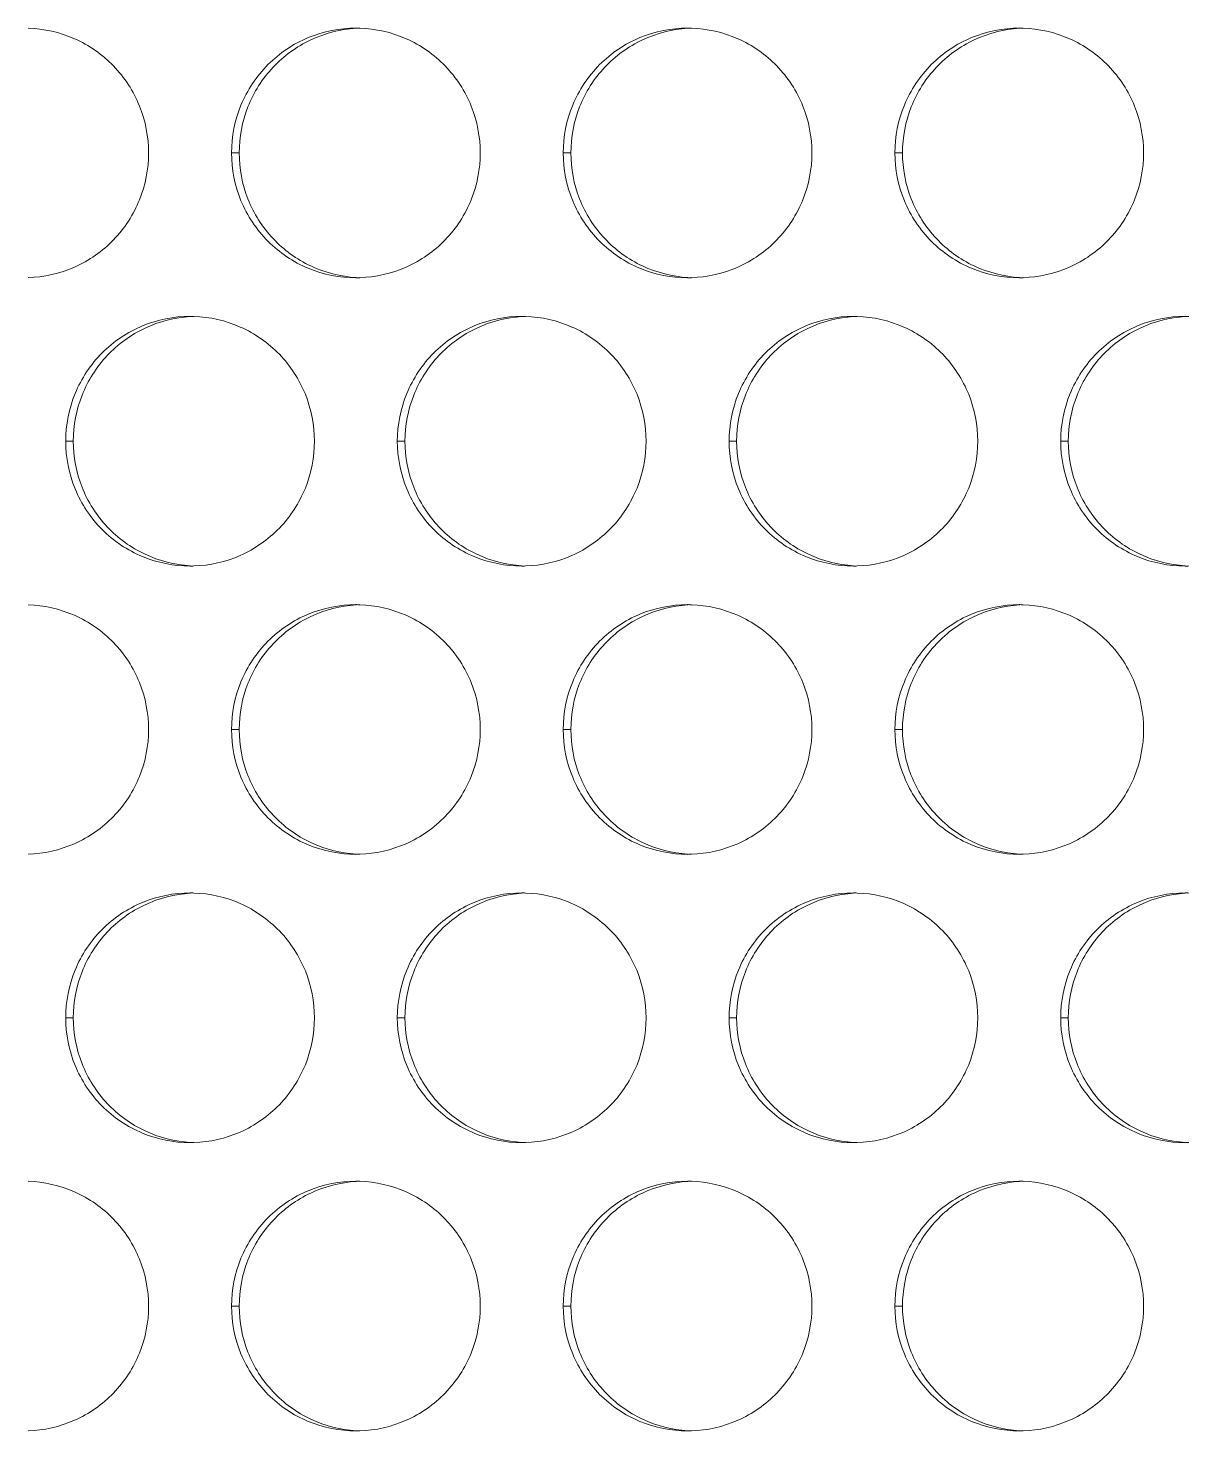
# Model space of a CAD drawing. Header units: millimetres. Extents: x 0 to 2524, y 0 to 1785.
# Drawn here: x 227.2 to 241.14, y 1309.47 to 1326.32 of the extents above; entities that cross this region are included whole.
import ezdxf

# ---------------------------------------------------------------- set-up
doc = ezdxf.new("R2010")
doc.units = ezdxf.units.MM
doc.header["$LTSCALE"] = 0.1
doc.layers.add('标注', color=251, linetype='Continuous', lineweight=9)

msp = doc.modelspace()

# ---------------------------------------------------------------- linework, layer by layer
at = {"layer": '标注'}
for p, q in [((229.731, 1324.824), (229.639, 1324.824)), ((233.714, 1324.824), (233.622, 1324.824)), ((237.697, 1324.824), (237.605, 1324.824)), ((227.739, 1321.36), (227.647, 1321.36)), ((231.722, 1321.36), (231.63, 1321.36)), ((235.705, 1321.36), (235.614, 1321.36)), ((239.688, 1321.36), (239.597, 1321.36)), ((229.731, 1317.896), (229.639, 1317.896)), ((233.714, 1317.896), (233.622, 1317.896)), ((237.697, 1317.896), (237.605, 1317.896)), ((227.739, 1314.432), (227.647, 1314.432)), ((231.722, 1314.432), (231.63, 1314.432)), ((235.705, 1314.432), (235.614, 1314.432)), ((239.688, 1314.432), (239.597, 1314.432)), ((229.731, 1310.968), (229.639, 1310.968)), ((233.714, 1310.968), (233.622, 1310.968)), ((237.697, 1310.968), (237.605, 1310.968))]:
    msp.add_line(p, q, dxfattribs=at)
for centre, start, end in [((231.133, 1324.851), 88.2049, 89.9991), ((235.116, 1324.851), 88.2049, 89.9991), ((239.099, 1324.851), 88.2049, 89.9991), ((231.133, 1324.797), 270.0009, 271.7951), ((235.116, 1324.797), 270.0009, 271.7951), ((239.099, 1324.797), 270.0009, 271.7951), ((229.141, 1321.387), 88.2049, 89.9991), ((233.124, 1321.387), 88.2049, 89.9991), ((237.107, 1321.387), 88.2049, 89.9991), ((241.09, 1321.387), 88.2049, 89.9991), ((229.141, 1321.333), 270.0009, 271.7951), ((233.124, 1321.333), 270.0009, 271.7951), ((237.107, 1321.333), 270.0009, 271.7951), ((241.09, 1321.333), 270.0009, 271.7951), ((231.133, 1317.923), 88.2049, 89.9991), ((235.116, 1317.923), 88.2049, 89.9991), ((239.099, 1317.923), 88.2049, 89.9991), ((231.133, 1317.869), 270.0009, 271.7951), ((235.116, 1317.869), 270.0009, 271.7951), ((239.099, 1317.869), 270.0009, 271.7951), ((229.141, 1314.459), 88.2049, 89.9991), ((233.124, 1314.459), 88.2049, 89.9991), ((237.107, 1314.459), 88.2049, 89.9991), ((241.09, 1314.459), 88.2049, 89.9991), ((229.141, 1314.405), 270.0009, 271.7951), ((233.124, 1314.405), 270.0009, 271.7951), ((237.107, 1314.405), 270.0009, 271.7951), ((241.09, 1314.405), 270.0009, 271.7951), ((231.133, 1310.995), 88.2049, 89.9991), ((235.116, 1310.995), 88.2049, 89.9991), ((239.099, 1310.995), 88.2049, 89.9991), ((231.133, 1310.941), 270.0009, 271.7951), ((235.116, 1310.941), 270.0009, 271.7951), ((239.099, 1310.941), 270.0009, 271.7951)]:
    msp.add_arc(centre, 1.473, start, end, dxfattribs=at)
for points, knots in [([(227.196, 1326.323), (227.386, 1326.317), (227.769, 1326.231), (228.249, 1325.894), (228.568, 1325.402), (228.643, 1325.015), (228.643, 1324.824)], [0, 0, 0, 0, 0.249513, 0.499315, 0.74953, 1, 1, 1, 1]), ([(227.196, 1326.323), (227.386, 1326.317), (227.769, 1326.231), (228.249, 1325.894), (228.568, 1325.402), (228.643, 1325.015), (228.643, 1324.824)], [0, 0, 0, 0, 0.249513, 0.499315, 0.74953, 1, 1, 1, 1]), ([(229.639, 1324.824), (229.639, 1325.019), (229.716, 1325.413), (230.049, 1325.912), (230.545, 1326.246), (230.938, 1326.324), (231.133, 1326.324)], [0, 0, 0, 0, 0.250488, 0.50069, 0.750488, 1, 1, 1, 1]), ([(229.731, 1324.824), (229.731, 1325.012), (229.802, 1325.391), (230.111, 1325.877), (230.575, 1326.215), (230.948, 1326.31), (231.135, 1326.321)], [0, 0, 0, 0, 0.250454, 0.500681, 0.750486, 1, 1, 1, 1]), ([(231.179, 1326.323), (231.369, 1326.317), (231.752, 1326.231), (232.232, 1325.894), (232.552, 1325.402), (232.626, 1325.015), (232.626, 1324.824)], [0, 0, 0, 0, 0.249513, 0.499315, 0.74953, 1, 1, 1, 1]), ([(233.622, 1324.824), (233.622, 1325.019), (233.7, 1325.413), (234.032, 1325.912), (234.528, 1326.246), (234.921, 1326.324), (235.116, 1326.324)], [0, 0, 0, 0, 0.250488, 0.50069, 0.750488, 1, 1, 1, 1]), ([(233.714, 1324.824), (233.714, 1325.012), (233.786, 1325.391), (234.094, 1325.877), (234.559, 1326.215), (234.932, 1326.31), (235.118, 1326.321)], [0, 0, 0, 0, 0.250454, 0.500681, 0.750486, 1, 1, 1, 1]), ([(235.162, 1326.323), (235.352, 1326.317), (235.735, 1326.231), (236.215, 1325.894), (236.535, 1325.402), (236.609, 1325.015), (236.609, 1324.824)], [0, 0, 0, 0, 0.249513, 0.499315, 0.74953, 1, 1, 1, 1]), ([(237.605, 1324.824), (237.605, 1325.019), (237.683, 1325.413), (238.015, 1325.912), (238.511, 1326.246), (238.905, 1326.324), (239.099, 1326.324)], [0, 0, 0, 0, 0.250488, 0.50069, 0.750488, 1, 1, 1, 1]), ([(237.697, 1324.824), (237.697, 1325.012), (237.769, 1325.391), (238.077, 1325.877), (238.542, 1326.215), (238.915, 1326.31), (239.101, 1326.321)], [0, 0, 0, 0, 0.250454, 0.500681, 0.750486, 1, 1, 1, 1]), ([(239.145, 1326.323), (239.335, 1326.317), (239.718, 1326.231), (240.198, 1325.894), (240.518, 1325.402), (240.592, 1325.015), (240.592, 1324.824)], [0, 0, 0, 0, 0.249513, 0.499315, 0.74953, 1, 1, 1, 1]), ([(228.643, 1324.824), (228.643, 1324.633), (228.568, 1324.247), (228.249, 1323.754), (227.769, 1323.418), (227.386, 1323.331), (227.196, 1323.325)], [0, 0, 0, 0, 0.25047, 0.500685, 0.750487, 1, 1, 1, 1]), ([(228.643, 1324.824), (228.643, 1324.633), (228.568, 1324.247), (228.249, 1323.754), (227.769, 1323.418), (227.386, 1323.331), (227.196, 1323.325)], [0, 0, 0, 0, 0.25047, 0.500685, 0.750487, 1, 1, 1, 1]), ([(231.133, 1323.324), (230.938, 1323.324), (230.545, 1323.402), (230.049, 1323.736), (229.716, 1324.235), (229.639, 1324.629), (229.639, 1324.824)], [0, 0, 0, 0, 0.249512, 0.49931, 0.749512, 1, 1, 1, 1]), ([(231.135, 1323.327), (230.948, 1323.338), (230.575, 1323.433), (230.111, 1323.771), (229.802, 1324.257), (229.731, 1324.636), (229.731, 1324.824)], [0, 0, 0, 0, 0.249514, 0.499319, 0.749546, 1, 1, 1, 1]), ([(232.626, 1324.824), (232.626, 1324.633), (232.552, 1324.247), (232.232, 1323.754), (231.752, 1323.418), (231.369, 1323.331), (231.179, 1323.325)], [0, 0, 0, 0, 0.25047, 0.500685, 0.750487, 1, 1, 1, 1]), ([(235.116, 1323.324), (234.921, 1323.324), (234.528, 1323.402), (234.032, 1323.736), (233.7, 1324.235), (233.622, 1324.629), (233.622, 1324.824)], [0, 0, 0, 0, 0.249512, 0.49931, 0.749512, 1, 1, 1, 1]), ([(235.118, 1323.327), (234.932, 1323.338), (234.559, 1323.433), (234.094, 1323.771), (233.786, 1324.257), (233.714, 1324.636), (233.714, 1324.824)], [0, 0, 0, 0, 0.249514, 0.499319, 0.749546, 1, 1, 1, 1]), ([(236.609, 1324.824), (236.609, 1324.633), (236.535, 1324.247), (236.215, 1323.754), (235.735, 1323.418), (235.352, 1323.331), (235.162, 1323.325)], [0, 0, 0, 0, 0.25047, 0.500685, 0.750487, 1, 1, 1, 1]), ([(239.099, 1323.324), (238.905, 1323.324), (238.511, 1323.402), (238.015, 1323.736), (237.683, 1324.235), (237.605, 1324.629), (237.605, 1324.824)], [0, 0, 0, 0, 0.249512, 0.49931, 0.749512, 1, 1, 1, 1]), ([(239.101, 1323.327), (238.915, 1323.338), (238.542, 1323.433), (238.077, 1323.771), (237.769, 1324.257), (237.697, 1324.636), (237.697, 1324.824)], [0, 0, 0, 0, 0.249514, 0.499319, 0.749546, 1, 1, 1, 1]), ([(240.592, 1324.824), (240.592, 1324.633), (240.518, 1324.247), (240.198, 1323.754), (239.718, 1323.418), (239.335, 1323.331), (239.145, 1323.325)], [0, 0, 0, 0, 0.25047, 0.500685, 0.750487, 1, 1, 1, 1]), ([(227.647, 1321.36), (227.647, 1321.555), (227.725, 1321.949), (228.057, 1322.448), (228.554, 1322.782), (228.947, 1322.86), (229.141, 1322.86)], [0, 0, 0, 0, 0.250488, 0.50069, 0.750488, 1, 1, 1, 1]), ([(227.739, 1321.36), (227.739, 1321.548), (227.811, 1321.927), (228.119, 1322.413), (228.584, 1322.751), (228.957, 1322.846), (229.144, 1322.857)], [0, 0, 0, 0, 0.250454, 0.500681, 0.750486, 1, 1, 1, 1]), ([(229.187, 1322.859), (229.378, 1322.853), (229.76, 1322.766), (230.24, 1322.43), (230.56, 1321.938), (230.635, 1321.551), (230.635, 1321.36)], [0, 0, 0, 0, 0.249513, 0.499315, 0.74953, 1, 1, 1, 1]), ([(231.63, 1321.36), (231.63, 1321.555), (231.708, 1321.949), (232.04, 1322.448), (232.537, 1322.782), (232.93, 1322.86), (233.124, 1322.86)], [0, 0, 0, 0, 0.250488, 0.50069, 0.750488, 1, 1, 1, 1]), ([(231.722, 1321.36), (231.722, 1321.548), (231.794, 1321.927), (232.102, 1322.413), (232.567, 1322.751), (232.94, 1322.846), (233.127, 1322.857)], [0, 0, 0, 0, 0.250454, 0.500681, 0.750486, 1, 1, 1, 1]), ([(233.17, 1322.859), (233.361, 1322.853), (233.743, 1322.766), (234.223, 1322.43), (234.543, 1321.938), (234.618, 1321.551), (234.618, 1321.36)], [0, 0, 0, 0, 0.249513, 0.499315, 0.74953, 1, 1, 1, 1]), ([(235.614, 1321.36), (235.614, 1321.555), (235.691, 1321.949), (236.023, 1322.448), (236.52, 1322.782), (236.913, 1322.86), (237.107, 1322.86)], [0, 0, 0, 0, 0.250488, 0.50069, 0.750488, 1, 1, 1, 1]), ([(235.705, 1321.36), (235.705, 1321.548), (235.777, 1321.927), (236.085, 1322.413), (236.55, 1322.751), (236.923, 1322.846), (237.11, 1322.857)], [0, 0, 0, 0, 0.250454, 0.500681, 0.750486, 1, 1, 1, 1]), ([(237.153, 1322.859), (237.344, 1322.853), (237.727, 1322.766), (238.207, 1322.43), (238.526, 1321.938), (238.601, 1321.551), (238.601, 1321.36)], [0, 0, 0, 0, 0.249513, 0.499315, 0.74953, 1, 1, 1, 1]), ([(239.597, 1321.36), (239.597, 1321.555), (239.674, 1321.949), (240.006, 1322.448), (240.503, 1322.782), (240.896, 1322.86), (241.09, 1322.86)], [0, 0, 0, 0, 0.250488, 0.50069, 0.750488, 1, 1, 1, 1]), ([(239.688, 1321.36), (239.688, 1321.548), (239.76, 1321.927), (240.068, 1322.413), (240.533, 1322.751), (240.906, 1322.846), (241.093, 1322.857)], [0, 0, 0, 0, 0.250454, 0.500681, 0.750486, 1, 1, 1, 1]), ([(229.141, 1319.86), (228.947, 1319.86), (228.554, 1319.938), (228.057, 1320.272), (227.725, 1320.771), (227.647, 1321.165), (227.647, 1321.36)], [0, 0, 0, 0, 0.249512, 0.49931, 0.749512, 1, 1, 1, 1]), ([(229.144, 1319.863), (228.957, 1319.874), (228.584, 1319.969), (228.119, 1320.307), (227.811, 1320.793), (227.739, 1321.172), (227.739, 1321.36)], [0, 0, 0, 0, 0.249514, 0.499319, 0.749546, 1, 1, 1, 1]), ([(230.635, 1321.36), (230.635, 1321.169), (230.56, 1320.782), (230.24, 1320.29), (229.76, 1319.954), (229.378, 1319.867), (229.187, 1319.861)], [0, 0, 0, 0, 0.25047, 0.500685, 0.750487, 1, 1, 1, 1]), ([(233.124, 1319.86), (232.93, 1319.86), (232.537, 1319.938), (232.04, 1320.272), (231.708, 1320.771), (231.63, 1321.165), (231.63, 1321.36)], [0, 0, 0, 0, 0.249512, 0.49931, 0.749512, 1, 1, 1, 1]), ([(233.127, 1319.863), (232.94, 1319.874), (232.567, 1319.969), (232.102, 1320.307), (231.794, 1320.793), (231.722, 1321.172), (231.722, 1321.36)], [0, 0, 0, 0, 0.249514, 0.499319, 0.749546, 1, 1, 1, 1]), ([(234.618, 1321.36), (234.618, 1321.169), (234.543, 1320.782), (234.223, 1320.29), (233.743, 1319.954), (233.361, 1319.867), (233.17, 1319.861)], [0, 0, 0, 0, 0.25047, 0.500685, 0.750487, 1, 1, 1, 1]), ([(237.107, 1319.86), (236.913, 1319.86), (236.52, 1319.938), (236.023, 1320.272), (235.691, 1320.771), (235.614, 1321.165), (235.614, 1321.36)], [0, 0, 0, 0, 0.249512, 0.49931, 0.749512, 1, 1, 1, 1]), ([(237.11, 1319.863), (236.923, 1319.874), (236.55, 1319.969), (236.085, 1320.307), (235.777, 1320.793), (235.705, 1321.172), (235.705, 1321.36)], [0, 0, 0, 0, 0.249514, 0.499319, 0.749546, 1, 1, 1, 1]), ([(238.601, 1321.36), (238.601, 1321.169), (238.526, 1320.782), (238.207, 1320.29), (237.727, 1319.954), (237.344, 1319.867), (237.153, 1319.861)], [0, 0, 0, 0, 0.25047, 0.500685, 0.750487, 1, 1, 1, 1]), ([(241.09, 1319.86), (240.896, 1319.86), (240.503, 1319.938), (240.006, 1320.272), (239.674, 1320.771), (239.597, 1321.165), (239.597, 1321.36)], [0, 0, 0, 0, 0.249512, 0.49931, 0.749512, 1, 1, 1, 1]), ([(241.093, 1319.863), (240.906, 1319.874), (240.533, 1319.969), (240.068, 1320.307), (239.76, 1320.793), (239.688, 1321.172), (239.688, 1321.36)], [0, 0, 0, 0, 0.249514, 0.499319, 0.749546, 1, 1, 1, 1]), ([(227.196, 1319.395), (227.386, 1319.389), (227.769, 1319.302), (228.249, 1318.966), (228.568, 1318.474), (228.643, 1318.087), (228.643, 1317.896)], [0, 0, 0, 0, 0.249513, 0.499315, 0.74953, 1, 1, 1, 1]), ([(227.196, 1319.395), (227.386, 1319.389), (227.769, 1319.302), (228.249, 1318.966), (228.568, 1318.474), (228.643, 1318.087), (228.643, 1317.896)], [0, 0, 0, 0, 0.249513, 0.499315, 0.74953, 1, 1, 1, 1]), ([(229.639, 1317.896), (229.639, 1318.091), (229.716, 1318.485), (230.049, 1318.984), (230.545, 1319.318), (230.938, 1319.396), (231.133, 1319.396)], [0, 0, 0, 0, 0.250488, 0.50069, 0.750488, 1, 1, 1, 1]), ([(229.731, 1317.896), (229.731, 1318.084), (229.802, 1318.463), (230.111, 1318.949), (230.575, 1319.287), (230.948, 1319.382), (231.135, 1319.393)], [0, 0, 0, 0, 0.250454, 0.500681, 0.750486, 1, 1, 1, 1]), ([(231.179, 1319.395), (231.369, 1319.389), (231.752, 1319.302), (232.232, 1318.966), (232.552, 1318.474), (232.626, 1318.087), (232.626, 1317.896)], [0, 0, 0, 0, 0.249513, 0.499315, 0.74953, 1, 1, 1, 1]), ([(233.622, 1317.896), (233.622, 1318.091), (233.7, 1318.485), (234.032, 1318.984), (234.528, 1319.318), (234.921, 1319.396), (235.116, 1319.396)], [0, 0, 0, 0, 0.250488, 0.50069, 0.750488, 1, 1, 1, 1]), ([(233.714, 1317.896), (233.714, 1318.084), (233.786, 1318.463), (234.094, 1318.949), (234.559, 1319.287), (234.932, 1319.382), (235.118, 1319.393)], [0, 0, 0, 0, 0.250454, 0.500681, 0.750486, 1, 1, 1, 1]), ([(235.162, 1319.395), (235.352, 1319.389), (235.735, 1319.302), (236.215, 1318.966), (236.535, 1318.474), (236.609, 1318.087), (236.609, 1317.896)], [0, 0, 0, 0, 0.249513, 0.499315, 0.74953, 1, 1, 1, 1]), ([(237.605, 1317.896), (237.605, 1318.091), (237.683, 1318.485), (238.015, 1318.984), (238.511, 1319.318), (238.905, 1319.396), (239.099, 1319.396)], [0, 0, 0, 0, 0.250488, 0.50069, 0.750488, 1, 1, 1, 1]), ([(237.697, 1317.896), (237.697, 1318.084), (237.769, 1318.463), (238.077, 1318.949), (238.542, 1319.287), (238.915, 1319.382), (239.101, 1319.393)], [0, 0, 0, 0, 0.250454, 0.500681, 0.750486, 1, 1, 1, 1]), ([(239.145, 1319.395), (239.335, 1319.389), (239.718, 1319.302), (240.198, 1318.966), (240.518, 1318.474), (240.592, 1318.087), (240.592, 1317.896)], [0, 0, 0, 0, 0.249513, 0.499315, 0.74953, 1, 1, 1, 1]), ([(228.643, 1317.896), (228.643, 1317.705), (228.568, 1317.318), (228.249, 1316.826), (227.769, 1316.49), (227.386, 1316.403), (227.196, 1316.397)], [0, 0, 0, 0, 0.25047, 0.500685, 0.750487, 1, 1, 1, 1]), ([(228.643, 1317.896), (228.643, 1317.705), (228.568, 1317.318), (228.249, 1316.826), (227.769, 1316.49), (227.386, 1316.403), (227.196, 1316.397)], [0, 0, 0, 0, 0.25047, 0.500685, 0.750487, 1, 1, 1, 1]), ([(231.133, 1316.396), (230.938, 1316.396), (230.545, 1316.474), (230.049, 1316.808), (229.716, 1317.307), (229.639, 1317.701), (229.639, 1317.896)], [0, 0, 0, 0, 0.249512, 0.49931, 0.749512, 1, 1, 1, 1]), ([(231.135, 1316.399), (230.948, 1316.41), (230.575, 1316.505), (230.111, 1316.843), (229.802, 1317.329), (229.731, 1317.708), (229.731, 1317.896)], [0, 0, 0, 0, 0.249514, 0.499319, 0.749546, 1, 1, 1, 1]), ([(232.626, 1317.896), (232.626, 1317.705), (232.552, 1317.318), (232.232, 1316.826), (231.752, 1316.49), (231.369, 1316.403), (231.179, 1316.397)], [0, 0, 0, 0, 0.25047, 0.500685, 0.750487, 1, 1, 1, 1]), ([(235.116, 1316.396), (234.921, 1316.396), (234.528, 1316.474), (234.032, 1316.808), (233.7, 1317.307), (233.622, 1317.701), (233.622, 1317.896)], [0, 0, 0, 0, 0.249512, 0.49931, 0.749512, 1, 1, 1, 1]), ([(235.118, 1316.399), (234.932, 1316.41), (234.559, 1316.505), (234.094, 1316.843), (233.786, 1317.329), (233.714, 1317.708), (233.714, 1317.896)], [0, 0, 0, 0, 0.249514, 0.499319, 0.749546, 1, 1, 1, 1]), ([(236.609, 1317.896), (236.609, 1317.705), (236.535, 1317.318), (236.215, 1316.826), (235.735, 1316.49), (235.352, 1316.403), (235.162, 1316.397)], [0, 0, 0, 0, 0.25047, 0.500685, 0.750487, 1, 1, 1, 1]), ([(239.099, 1316.396), (238.905, 1316.396), (238.511, 1316.474), (238.015, 1316.808), (237.683, 1317.307), (237.605, 1317.701), (237.605, 1317.896)], [0, 0, 0, 0, 0.249512, 0.49931, 0.749512, 1, 1, 1, 1]), ([(239.101, 1316.399), (238.915, 1316.41), (238.542, 1316.505), (238.077, 1316.843), (237.769, 1317.329), (237.697, 1317.708), (237.697, 1317.896)], [0, 0, 0, 0, 0.249514, 0.499319, 0.749546, 1, 1, 1, 1]), ([(240.592, 1317.896), (240.592, 1317.705), (240.518, 1317.318), (240.198, 1316.826), (239.718, 1316.49), (239.335, 1316.403), (239.145, 1316.397)], [0, 0, 0, 0, 0.25047, 0.500685, 0.750487, 1, 1, 1, 1]), ([(227.647, 1314.432), (227.647, 1314.627), (227.725, 1315.021), (228.057, 1315.52), (228.554, 1315.854), (228.947, 1315.932), (229.141, 1315.932)], [0, 0, 0, 0, 0.250488, 0.50069, 0.750488, 1, 1, 1, 1]), ([(227.739, 1314.432), (227.739, 1314.62), (227.811, 1314.999), (228.119, 1315.485), (228.584, 1315.823), (228.957, 1315.918), (229.144, 1315.929)], [0, 0, 0, 0, 0.250454, 0.500681, 0.750486, 1, 1, 1, 1]), ([(229.187, 1315.931), (229.378, 1315.925), (229.76, 1315.838), (230.24, 1315.502), (230.56, 1315.009), (230.635, 1314.623), (230.635, 1314.432)], [0, 0, 0, 0, 0.249513, 0.499315, 0.74953, 1, 1, 1, 1]), ([(231.63, 1314.432), (231.63, 1314.627), (231.708, 1315.021), (232.04, 1315.52), (232.537, 1315.854), (232.93, 1315.932), (233.124, 1315.932)], [0, 0, 0, 0, 0.250488, 0.50069, 0.750488, 1, 1, 1, 1]), ([(231.722, 1314.432), (231.722, 1314.62), (231.794, 1314.999), (232.102, 1315.485), (232.567, 1315.823), (232.94, 1315.918), (233.127, 1315.929)], [0, 0, 0, 0, 0.250454, 0.500681, 0.750486, 1, 1, 1, 1]), ([(233.17, 1315.931), (233.361, 1315.925), (233.743, 1315.838), (234.223, 1315.502), (234.543, 1315.009), (234.618, 1314.623), (234.618, 1314.432)], [0, 0, 0, 0, 0.249513, 0.499315, 0.74953, 1, 1, 1, 1]), ([(235.614, 1314.432), (235.614, 1314.627), (235.691, 1315.021), (236.023, 1315.52), (236.52, 1315.854), (236.913, 1315.932), (237.107, 1315.932)], [0, 0, 0, 0, 0.250488, 0.50069, 0.750488, 1, 1, 1, 1]), ([(235.705, 1314.432), (235.705, 1314.62), (235.777, 1314.999), (236.085, 1315.485), (236.55, 1315.823), (236.923, 1315.918), (237.11, 1315.929)], [0, 0, 0, 0, 0.250454, 0.500681, 0.750486, 1, 1, 1, 1]), ([(237.153, 1315.931), (237.344, 1315.925), (237.727, 1315.838), (238.207, 1315.502), (238.526, 1315.009), (238.601, 1314.623), (238.601, 1314.432)], [0, 0, 0, 0, 0.249513, 0.499315, 0.74953, 1, 1, 1, 1]), ([(239.597, 1314.432), (239.597, 1314.627), (239.674, 1315.021), (240.006, 1315.52), (240.503, 1315.854), (240.896, 1315.932), (241.09, 1315.932)], [0, 0, 0, 0, 0.250488, 0.50069, 0.750488, 1, 1, 1, 1]), ([(239.688, 1314.432), (239.688, 1314.62), (239.76, 1314.999), (240.068, 1315.485), (240.533, 1315.823), (240.906, 1315.918), (241.093, 1315.929)], [0, 0, 0, 0, 0.250454, 0.500681, 0.750486, 1, 1, 1, 1]), ([(229.141, 1312.932), (228.947, 1312.932), (228.554, 1313.01), (228.057, 1313.344), (227.725, 1313.843), (227.647, 1314.237), (227.647, 1314.432)], [0, 0, 0, 0, 0.249512, 0.49931, 0.749512, 1, 1, 1, 1]), ([(229.144, 1312.935), (228.957, 1312.946), (228.584, 1313.041), (228.119, 1313.379), (227.811, 1313.865), (227.739, 1314.244), (227.739, 1314.432)], [0, 0, 0, 0, 0.249514, 0.499319, 0.749546, 1, 1, 1, 1]), ([(230.635, 1314.432), (230.635, 1314.241), (230.56, 1313.854), (230.24, 1313.362), (229.76, 1313.025), (229.378, 1312.939), (229.187, 1312.933)], [0, 0, 0, 0, 0.25047, 0.500685, 0.750487, 1, 1, 1, 1]), ([(233.124, 1312.932), (232.93, 1312.932), (232.537, 1313.01), (232.04, 1313.344), (231.708, 1313.843), (231.63, 1314.237), (231.63, 1314.432)], [0, 0, 0, 0, 0.249512, 0.49931, 0.749512, 1, 1, 1, 1]), ([(233.127, 1312.935), (232.94, 1312.946), (232.567, 1313.041), (232.102, 1313.379), (231.794, 1313.865), (231.722, 1314.244), (231.722, 1314.432)], [0, 0, 0, 0, 0.249514, 0.499319, 0.749546, 1, 1, 1, 1]), ([(234.618, 1314.432), (234.618, 1314.241), (234.543, 1313.854), (234.223, 1313.362), (233.743, 1313.025), (233.361, 1312.939), (233.17, 1312.933)], [0, 0, 0, 0, 0.25047, 0.500685, 0.750487, 1, 1, 1, 1]), ([(237.107, 1312.932), (236.913, 1312.932), (236.52, 1313.01), (236.023, 1313.344), (235.691, 1313.843), (235.614, 1314.237), (235.614, 1314.432)], [0, 0, 0, 0, 0.249512, 0.49931, 0.749512, 1, 1, 1, 1]), ([(237.11, 1312.935), (236.923, 1312.946), (236.55, 1313.041), (236.085, 1313.379), (235.777, 1313.865), (235.705, 1314.244), (235.705, 1314.432)], [0, 0, 0, 0, 0.249514, 0.499319, 0.749546, 1, 1, 1, 1]), ([(238.601, 1314.432), (238.601, 1314.241), (238.526, 1313.854), (238.207, 1313.362), (237.727, 1313.025), (237.344, 1312.939), (237.153, 1312.933)], [0, 0, 0, 0, 0.25047, 0.500685, 0.750487, 1, 1, 1, 1]), ([(241.09, 1312.932), (240.896, 1312.932), (240.503, 1313.01), (240.006, 1313.344), (239.674, 1313.843), (239.597, 1314.237), (239.597, 1314.432)], [0, 0, 0, 0, 0.249512, 0.49931, 0.749512, 1, 1, 1, 1]), ([(241.093, 1312.935), (240.906, 1312.946), (240.533, 1313.041), (240.068, 1313.379), (239.76, 1313.865), (239.688, 1314.244), (239.688, 1314.432)], [0, 0, 0, 0, 0.249514, 0.499319, 0.749546, 1, 1, 1, 1]), ([(227.196, 1312.467), (227.386, 1312.461), (227.769, 1312.374), (228.249, 1312.038), (228.568, 1311.545), (228.643, 1311.159), (228.643, 1310.968)], [0, 0, 0, 0, 0.249513, 0.499315, 0.74953, 1, 1, 1, 1]), ([(227.196, 1312.467), (227.386, 1312.461), (227.769, 1312.374), (228.249, 1312.038), (228.568, 1311.545), (228.643, 1311.159), (228.643, 1310.968)], [0, 0, 0, 0, 0.249513, 0.499315, 0.74953, 1, 1, 1, 1]), ([(229.639, 1310.968), (229.639, 1311.163), (229.716, 1311.557), (230.049, 1312.056), (230.545, 1312.39), (230.938, 1312.468), (231.133, 1312.468)], [0, 0, 0, 0, 0.250488, 0.50069, 0.750488, 1, 1, 1, 1]), ([(229.731, 1310.968), (229.731, 1311.155), (229.802, 1311.535), (230.111, 1312.021), (230.575, 1312.359), (230.948, 1312.454), (231.135, 1312.465)], [0, 0, 0, 0, 0.250454, 0.500681, 0.750486, 1, 1, 1, 1]), ([(231.179, 1312.467), (231.369, 1312.461), (231.752, 1312.374), (232.232, 1312.038), (232.552, 1311.545), (232.626, 1311.159), (232.626, 1310.968)], [0, 0, 0, 0, 0.249513, 0.499315, 0.74953, 1, 1, 1, 1]), ([(233.622, 1310.968), (233.622, 1311.163), (233.7, 1311.557), (234.032, 1312.056), (234.528, 1312.39), (234.921, 1312.468), (235.116, 1312.468)], [0, 0, 0, 0, 0.250488, 0.50069, 0.750488, 1, 1, 1, 1]), ([(233.714, 1310.968), (233.714, 1311.155), (233.786, 1311.535), (234.094, 1312.021), (234.559, 1312.359), (234.932, 1312.454), (235.118, 1312.465)], [0, 0, 0, 0, 0.250454, 0.500681, 0.750486, 1, 1, 1, 1]), ([(235.162, 1312.467), (235.352, 1312.461), (235.735, 1312.374), (236.215, 1312.038), (236.535, 1311.545), (236.609, 1311.159), (236.609, 1310.968)], [0, 0, 0, 0, 0.249513, 0.499315, 0.74953, 1, 1, 1, 1]), ([(237.605, 1310.968), (237.605, 1311.163), (237.683, 1311.557), (238.015, 1312.056), (238.511, 1312.39), (238.905, 1312.468), (239.099, 1312.468)], [0, 0, 0, 0, 0.250488, 0.50069, 0.750488, 1, 1, 1, 1]), ([(237.697, 1310.968), (237.697, 1311.155), (237.769, 1311.535), (238.077, 1312.021), (238.542, 1312.359), (238.915, 1312.454), (239.101, 1312.465)], [0, 0, 0, 0, 0.250454, 0.500681, 0.750486, 1, 1, 1, 1]), ([(239.145, 1312.467), (239.335, 1312.461), (239.718, 1312.374), (240.198, 1312.038), (240.518, 1311.545), (240.592, 1311.159), (240.592, 1310.968)], [0, 0, 0, 0, 0.249513, 0.499315, 0.74953, 1, 1, 1, 1]), ([(228.643, 1310.968), (228.643, 1310.776), (228.568, 1310.39), (228.249, 1309.898), (227.769, 1309.561), (227.386, 1309.474), (227.196, 1309.468)], [0, 0, 0, 0, 0.25047, 0.500685, 0.750487, 1, 1, 1, 1]), ([(228.643, 1310.968), (228.643, 1310.776), (228.568, 1310.39), (228.249, 1309.898), (227.769, 1309.561), (227.386, 1309.474), (227.196, 1309.468)], [0, 0, 0, 0, 0.25047, 0.500685, 0.750487, 1, 1, 1, 1]), ([(231.133, 1309.468), (230.938, 1309.468), (230.545, 1309.546), (230.049, 1309.88), (229.716, 1310.379), (229.639, 1310.773), (229.639, 1310.968)], [0, 0, 0, 0, 0.249512, 0.49931, 0.749512, 1, 1, 1, 1]), ([(231.135, 1309.47), (230.948, 1309.482), (230.575, 1309.576), (230.111, 1309.915), (229.802, 1310.401), (229.731, 1310.78), (229.731, 1310.968)], [0, 0, 0, 0, 0.249514, 0.499319, 0.749546, 1, 1, 1, 1]), ([(232.626, 1310.968), (232.626, 1310.776), (232.552, 1310.39), (232.232, 1309.898), (231.752, 1309.561), (231.369, 1309.474), (231.179, 1309.468)], [0, 0, 0, 0, 0.25047, 0.500685, 0.750487, 1, 1, 1, 1]), ([(235.116, 1309.468), (234.921, 1309.468), (234.528, 1309.546), (234.032, 1309.88), (233.7, 1310.379), (233.622, 1310.773), (233.622, 1310.968)], [0, 0, 0, 0, 0.249512, 0.49931, 0.749512, 1, 1, 1, 1]), ([(235.118, 1309.47), (234.932, 1309.482), (234.559, 1309.576), (234.094, 1309.915), (233.786, 1310.401), (233.714, 1310.78), (233.714, 1310.968)], [0, 0, 0, 0, 0.249514, 0.499319, 0.749546, 1, 1, 1, 1]), ([(236.609, 1310.968), (236.609, 1310.776), (236.535, 1310.39), (236.215, 1309.898), (235.735, 1309.561), (235.352, 1309.474), (235.162, 1309.468)], [0, 0, 0, 0, 0.25047, 0.500685, 0.750487, 1, 1, 1, 1]), ([(239.099, 1309.468), (238.905, 1309.468), (238.511, 1309.546), (238.015, 1309.88), (237.683, 1310.379), (237.605, 1310.773), (237.605, 1310.968)], [0, 0, 0, 0, 0.249512, 0.49931, 0.749512, 1, 1, 1, 1]), ([(239.101, 1309.47), (238.915, 1309.482), (238.542, 1309.576), (238.077, 1309.915), (237.769, 1310.401), (237.697, 1310.78), (237.697, 1310.968)], [0, 0, 0, 0, 0.249514, 0.499319, 0.749546, 1, 1, 1, 1]), ([(240.592, 1310.968), (240.592, 1310.776), (240.518, 1310.39), (240.198, 1309.898), (239.718, 1309.561), (239.335, 1309.474), (239.145, 1309.468)], [0, 0, 0, 0, 0.25047, 0.500685, 0.750487, 1, 1, 1, 1])]:
    msp.add_open_spline(points, degree=3, knots=knots, dxfattribs=at)

doc.saveas('drawing.dxf')
